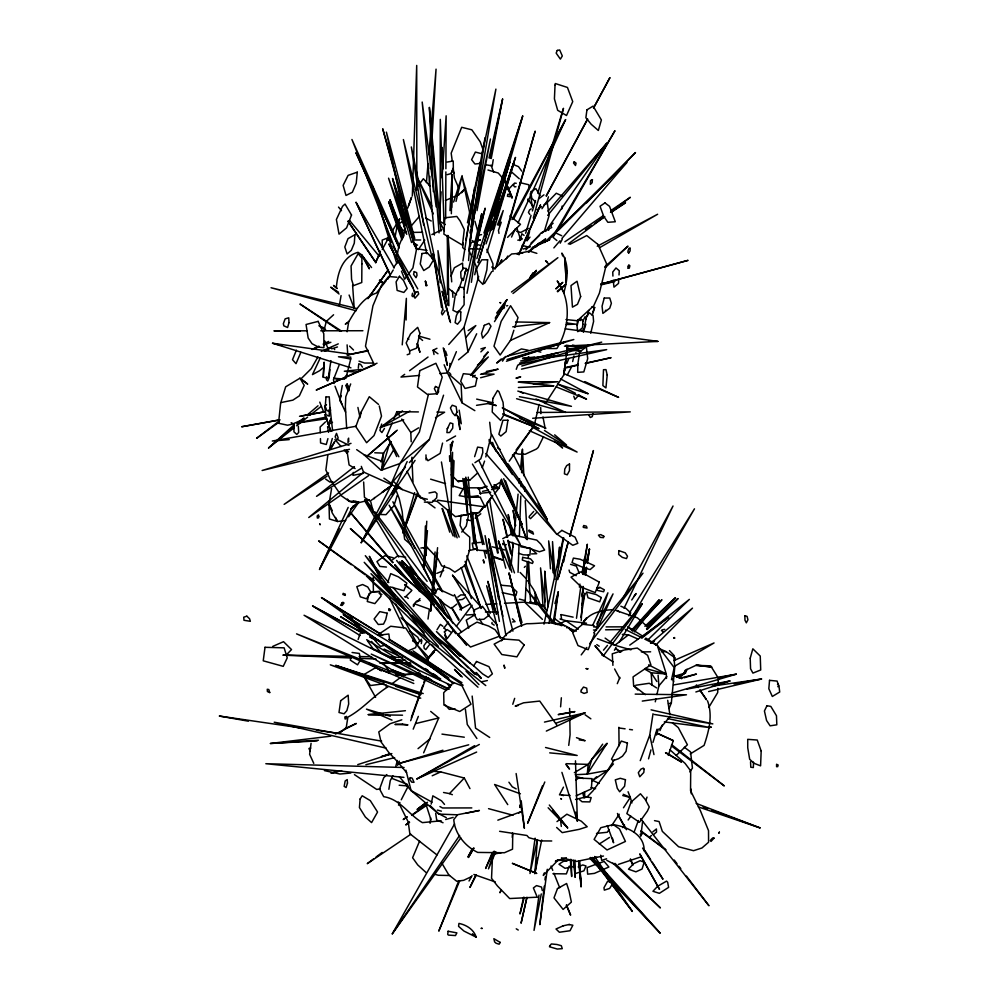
<?xml version="1.0" encoding="UTF-8"?>
<svg xmlns="http://www.w3.org/2000/svg" width="999" height="999" viewBox="0 0 999 999"><rect width="100%" height="100%" fill="white"/><g stroke="black" fill="none" stroke-linecap="round" stroke-linejoin="round"><path stroke-width="1.5" d="M440.147 223.863L440.297 119.38L444.031 223.227M445.654 218.619L445.866 171.89M445.891 168.769L446.141 115.809L442.033 177.872M451.486 467.682L451.211 519.967L441.433 461.988M451.71 207.542L452.072 174.837L449.95 210.614M406.094 320.017L406.368 298.351L402.222 344.855M450.374 444.33L451.86 483.017L452.048 467.507M750.549 761.8L750.786 767.232L753.346 767.557L753.496 762.175M451.348 213.724L452.072 174.837M294.106 423.564L293.943 431.818L296.79 434.44L298.676 432.467L298.339 426.298M451.86 483.017L452.572 452.285M427.447 530.606L424.001 569.38L425.399 525.998M412.337 196.004L416.708 65.422L416.833 190.035M518.056 572.327L519.055 544.305M519.343 536.513L520.791 496.028M521.116 486.688L521.291 482.017M521.615 472.677L522.452 449.325L523.901 475.774M559.153 557.966L559.552 547.102L557.654 567.145M454.033 460.739L452.997 487.087L452.722 459.428M534.827 603.159L535.277 592.257L536.588 604.657M492.657 853.283L491.533 878.308L497.427 885.938L509.665 898.538L537.599 897.164M717.906 688.274L717.694 692.569L708.778 707.429M718.056 685.414L718.418 678.246L710.651 665.834L695.928 665.346L685.002 670.504L684.14 673.476M525.162 601.71L527.272 561.5L530.756 603.371M581.231 620.529L583.104 586.401M583.791 573.988L584.64 558.478L582.542 573.813M326.611 376.71L326.448 379.695L327.759 380.956L329.108 377.747L329.92 369.667M429.32 185.727L429.857 176.398M430.307 168.631L431.83 142.208M432.105 137.537L436.051 69.143L428.796 154.595M424.001 569.38L426.773 521.228M512.275 837.349L512.512 833.154M323.226 377.197L324.113 362.362L323.226 377.197L327.335 378.097L328.346 377.597L330.931 360.614M426.598 546.291L426.036 555.581L425.611 546.253M618.756 279.183L618.506 283.416L613.985 287.163L613.186 280.182M619.018 274.962L619.268 270.741L615.983 267.969L612.749 272.015L612.924 276.086M439.16 221.316L441.108 191.833M437.574 552.447L430.669 611.076L435.064 551.972M541.695 840.009L534.84 873.588L537.4 839.622M468.568 260.514L474.55 187.512L462.924 260.976M520.866 546.828L530.457 548.376L529.895 555.119L523.176 554.807L518.419 553.184M560.601 706.817L561.351 697.777M426.423 182.555L428.009 163.911M561.85 208.928L562.125 206.056M465.059 273.626L465.272 271.453L468.244 269.305M461.063 515.072L460.077 525.362L463.149 531.493L469.73 537.175L469.68 549.487L465.309 565.247L454.832 572.14L449.525 568.493L441.708 565.834L437.887 558.603L426.96 547.227L420.854 548.026M669.055 708.553L671.34 703.034L674.787 667.02L673.988 657.991M511.138 565.197L513.249 543.568M514.01 535.839L518.081 494.13M519.143 483.316L519.592 478.683M520.491 469.405L522.452 449.325M566.321 355.532L567.444 346.603L563.861 374.875L545.342 403.584M430.094 823.288L430.669 817.794M358.291 368.256L358.791 363.748L360.651 364.41L362.487 367.12M430.669 611.076L437.587 547.689M347.103 344.867L347.764 354.358M566.033 358.778L563.861 374.875L565.559 361.488M566.396 355.731L567.444 346.603M544.268 886.113L539.81 924.662L547.277 869.292M544.979 879.944L545.342 876.86M353.284 472.402L352.934 475.349L363.124 473.414M280.682 402.784L278.534 423.251L287.525 425.199L292.332 424.175L304.208 418.968M443.556 395.192L429.395 439.423L399.987 463.511L381.543 470.117L383.591 453.134L390.946 441.883M640.771 836.325L642.619 821.478M568.731 745.366L570.079 734.752L569.817 719.305M327.859 454.782L325.874 470.042L330.681 480.232L341.458 495.854L349.325 501.361L356.668 501.935L349.325 501.361L347.39 499.001M311.076 743.306L309.615 754.307L313.773 763.361M553.995 623.851L558.329 591.695L554.944 603.583M576.972 324.975L577.684 319.792M576.485 618.269L580.869 586.076M428.009 619.08L429.395 609.165L414.697 603.883L413.361 606.53M583.191 573.426L583.628 570.354M584.715 562.662L587.337 544.218L583.928 562.612M539.023 895.067L534.04 930.381L541.271 893.918M469.78 243.719L485.064 137.637L465.846 239.847M535.114 838.149L530.007 873.513L537.312 840.009M583.254 574.475L584.39 566.808M584.84 563.736L585.514 559.14L584.802 563.723M471.366 282.305L481.73 213.774L463.886 289.098M463.299 243.107L462.637 247.477L464.835 249.588M640.247 760.639L649.75 735.102L653.034 713.711M583.141 574.425L584.328 566.783M469.018 248.926L478.896 185.777L471.116 226.96M388.886 789.272L390.247 780.619L392.919 775.736M493.244 159.653L492.27 165.896L486.063 164.798M581.992 596.628L583.441 587.412M585.377 575.124L586.588 567.444M587.312 562.837L589.485 549.025L586.301 562.612M347.115 331.768L348.663 321.953C355.407 310.427 362.924 297.54 376.361 293.094L386.188 280.731M447.29 428.833L446.903 432.604L449.612 432.517L452.697 428.184L452.872 423.713L450.162 422.877L447.29 428.833L447.702 427.984M534.84 873.588L537.287 858.203M582.03 594.855L583.266 587.212M585.264 574.987L586.5 567.357M587.25 562.774L589.485 549.025M580.906 617.532L584.927 593.181L581.93 605.219M331.581 488.611L329.008 503.883L329.433 518.993L337.525 521.503L345.666 520.479M553.184 622.14L558.329 591.695M339.335 305.794L341.071 295.579M421.291 643.606L421.84 640.421M549.038 623.151L563.623 537.674M520.292 804.395L519.767 807.454L520.804 804.52M475.599 207.28L495.904 89.111L482.005 154.445M347.927 442.407L348.676 438.111M342.282 385.514L339.76 399.9L345.592 412.162M396.903 256.656L398.801 246.278L404.932 231.169M466.995 293.294L481.73 213.774M451.411 445.442L451.96 442.495M492.07 622.452L491.845 623.638L494.193 625.137M579.383 587.15L579.944 584.078M582.217 571.815L582.792 568.743M470.429 245.742L471.004 242.695M477.01 210.664L490.459 138.998L472.015 225.599M451.098 450.149L452.797 441.108L451.76 445.904M395.267 235.851L396.953 227.01M469.967 233.054L470.541 230.007M563.711 561.713L564.872 555.606M416.758 248.014L412.924 267.969L404.632 279.221L401.486 271.141M491.221 158.541L502.597 99.063L489.011 157.954M431.231 804.058L432.829 795.828L441.521 800.848L444.505 804.42M583.379 332.305L586.475 316.508L589.385 312.812L593.094 315.696L593.606 321.428L590.721 333.266M412.5 293.244L411.975 295.866L413.099 296.753L414.485 294.742L414.51 291.046L413.698 290.896M350.974 656.942L350.337 660.152L357.555 664.834L360.527 659.852L359.353 653.471L352.085 652.472M587.187 316.633L588.673 310.489M359.94 417.782L361.064 412.237L369.293 396.715L378.546 404.42M564.61 370.392L565.234 367.357M490.159 158.254L502.597 99.063M467.445 222.827L470.042 210.664M470.679 207.63L480.382 162.038M468.419 515.734L466.246 526.011L461.75 532.067M523.601 897.252L519.98 913.985L524.225 897.364M387.799 582.142L390.709 573.638L398.539 576.935L406.855 583.166L403.921 590.709L390.022 586.875M336.338 287.462C337.637 272.939 342.22 256.718 358.029 252.285L361.438 254.683L371.553 267.545M462.599 278.296L458.391 290.647M474.737 274.737L476.486 266.92M543.968 624.163L563.386 537.649M592.944 413.698L592.282 416.633L590.322 417.495L588.811 415.06M655.282 701.81L655.943 698.913M656.917 694.567L658.878 685.876L658.104 675.187M671.503 679.695L674.213 667.657L657.305 645.342L645.791 638.099M572.677 361.538L573.963 355.881M534.215 425.537L539.11 404.383M475.986 247.352L476.685 244.33M477.397 241.321L485.127 208.154L477.21 239.61M563.686 293.231C567.469 280.407 569.692 264.785 561.9 253.084L562.649 255.956M456.031 201.398L462.112 175.587L453.608 202.06M583.828 573.189L584.89 568.656M442.569 443.081L440.134 453.396L427.934 460.726L426.423 458.266M428.396 394.443L419.43 431.893L399.987 463.511L391.408 483.404L383.878 478.146M345.841 378.471L350.911 358.304M323.763 331.306L326.336 321.366L333.579 314.772M485.814 456.943L491.233 435.414L489.685 422.24M648.538 758.828L650.961 749.874M652.984 742.394L656.967 729.258M329.071 450.337L332.305 438.511M558.816 576.635L568.294 542.12M569.942 536.113L593.431 450.549L569.805 536.138M327.922 438.611L326.286 444.505L320.567 442.957L320.442 438.611M527.085 240.584L529.57 231.581M533.291 218.069L553.583 144.518M554.408 141.508L563.511 108.491M557.779 579.682L568.144 542.145M381.68 424.051L379.907 430.394L381.918 432.555L384.453 428.434M674.437 660.789L675.237 657.904L666.146 651.648L659.165 648.538M588.099 771.203L587.275 774.113L575.137 774.725M494.093 216.296L522.702 116.034L483.941 233.042M496.953 265.684L535.164 131.106L495.279 268.906M417.22 495.279L403.034 532.904L414.597 492.607M494.393 493.868L499.113 488.049L501.598 479.37M458.541 359.815L467.982 351.91L463.998 327.422L478.671 276.473M395.729 766.458L397.452 760.476M381.019 461.975L383.591 453.134L374.737 452.784M580.257 320.604L581.131 317.632M498.863 225.512L503.221 210.564L497.352 224.962M656.568 735.027L658.304 729.058M478.296 262.812L509.04 158.179L476.86 258.591M416.196 645.716L415.634 647.627L407.417 651.236M394.043 449.213L381.543 470.117L389.273 444.443L391.321 442.132M442.445 309.74L441.458 312.987L442.332 314.922L445.079 310.739M489.785 228.646L492.02 221.229M493.806 215.297L509.877 161.888L478.046 262.3M486.963 252.535L514.323 161.476L486.038 243.806M548.439 196.803L547.215 200.886L541.97 208.716M525.649 233.254L531.043 215.422M532.392 210.964L535.526 200.562M537.774 193.132L563.374 108.429M592.257 315.322L594.655 307.455L591.708 306.993M585.876 324.163L584.34 329.121L581.518 330.744M474.625 456.668L477.597 447.115L482.542 447.877L482.817 452.522L480.794 458.791L474.962 462.674M394.655 503.521L397.215 495.392M492.919 229.558L495.242 222.165M496.178 219.206L501.298 202.922M502.222 199.962L514.323 161.476M484.74 236.601L522.702 116.034M594.755 633.528L588.161 649.7L577.996 645.579L572.652 632.629L582.654 624.275L594.18 625.611M512.774 704.27L514.672 698.351M494.205 851.16L488.486 868.893L495.804 851.672M596.378 628.321L607.904 592.819L592.732 625.199M513.873 330.282L510.639 340.184L500.137 355.032L493.981 346.241L501.173 321.341L510.576 305.719L518.031 317.557L514.797 327.46M491.408 229.92L515.521 157.405L489.91 230.669M358.142 639.497L360.214 633.354M440.159 576.848L444.53 565.521M668.281 755.369L673.289 740.621L656.48 732.891M426.336 677.172L410.651 720.679M501.273 222.215L498.464 230.344L498.976 233.391M482.255 467.769L484.577 461.088M501.036 889.859L500.012 892.794L501.161 889.897M408.529 205.757L411.538 197.29L407.692 208.142M411.388 717.507L422.877 685.202M423.926 682.267L426.011 676.385M403.034 532.904L417.17 493.319M361.064 412.237L355.831 426.673L366.583 442.719L374.026 435.576L381.506 416.133L379.283 405.994M341.358 395.542L339.76 399.9L341.933 403.833M516.246 369.305L517.769 365.159M634.053 832.204L638.386 820.504M645.966 800.024L647.04 797.102M413.211 729.145L418.331 716.383M569.33 866.058L566.371 873.888L552.922 873.713M592.969 311.838L594.655 307.455M398.688 221.653L399.8 218.781L391.87 231.643M507.729 256.081L506.343 258.841M339.073 365.259L333.479 379.583L334.166 383.491M350.686 383.953L345.791 396.715L345.342 406.581L346.703 428.633M458.741 880.856L438.798 931.13L459.715 880.731M542.569 785.651L527.622 823.251L544.805 781.992M685.364 673.239L686.962 669.243L679.432 678.346M450.999 276.099L454.345 267.782L462.574 263.074L462.799 268.669M375.736 262.749L380.382 251.261M447.202 162.063L453.234 160.989L453.334 168.144L451.136 173.576L447.227 174.65M451.136 173.576L453.334 168.144M296.403 350.149L292.52 359.702L296.004 363.673L300.861 352.31M566.77 363.574L568.831 358.529M396.678 456.543L386.975 435.601L392.195 422.939M393.931 418.718L396.84 411.675L418.419 411.925M617.295 683.653L619.892 677.372M659.939 730.631L662.212 725.112M456.393 351.648L447.527 372.939L462 402.784L474.85 410.651M423.638 752.809L438.723 717.969L430.694 711.413M492.207 852.721L485.639 868.481L493.494 851.585M419.58 841.121L412.599 857.741L417.707 864.897L426.098 872.552M500.611 262.587L501.823 259.752L499.388 263.661M518.968 254.832L540.496 205.02M397.577 765.321L399.388 761.151M544.38 872.889L543.269 875.424L558.404 859.814L555.494 861.188L566.346 857.691M519.742 251.873L540.471 205.02M597.739 628.084L613.036 593.893L596.778 623.913M381.543 470.117L383.978 464.71M324.675 414.622L328.484 424.35L331.044 418.731L328.484 424.35L330.894 431.368M353.009 506.068L319.53 569.455L348.176 507.392M511.538 237.05L515.434 228.571M518.044 222.914L565.571 119.668L511.95 219.543M475.886 874.749L469.93 887.437L476.373 874.987M407.167 461.563L391.521 494.655L415.084 460.402M467.982 351.91L476.685 333.778M582.729 321.553L585.014 316.795L586.001 319.131M624.063 608.204L673.026 506.006L623.314 597.664M319.53 569.455L339.161 528.758M543.531 436.613L538.161 447.502L536.426 449.038L525.249 454.233L518.706 454.12L514.398 452.934M429.295 644.929L425.786 649.612L424.238 648.426L423.826 645.791L426.76 641.733M469.031 881.006L472.065 875.599M374.076 498.763L374.712 497.502M398.501 805.169L399.887 802.472M401.261 799.774L408.166 786.275M472.29 848.563L468.056 856.855L472.727 848.763M320.404 357.605L312.475 374.613L319.568 370.741L324.325 366.883M563.461 787.125L559.465 794.842L570.079 795.479M330.619 449.438L334.777 441.433L330.994 447.602M513.511 219.193L565.571 119.668M398.264 487.2L361.176 542.719L392.17 483.491M560.214 243.157L562.237 239.285M567.232 375.112L571.391 367.195M521.803 234.528L520.379 237.937L522.077 238.823M546.203 195.904L587.649 118.968L546.353 195.916M375.674 261.726L380.045 253.634M382.23 249.575L387.325 240.135L390.134 239.011M501.436 640.834C506.356 631.443 517.057 626.66 526.798 623.701C541.795 623.9 561.376 618.881 573.039 631.368L570.242 630.132M317.944 356.893L311.288 368.606L300.924 378.933L307.704 384.103L299.975 378.184L285.664 386.825L280.819 402.597L292.857 400.149L299.35 395.866L304.208 385.377L299.975 378.184M460.751 837.924L392.282 933.828L454.557 823.938M632.742 616.333L694.48 508.816L629.482 612.899M557.479 230.682L614.972 130.707L554.408 233.828M473.788 848.126L468.369 857.504L473.863 848.163M387.624 279.358L393.219 269.98M418.369 249.625L424.762 240.135M496.403 614.223L497.764 611.95L485.427 612.037M614.41 650.262L616.008 647.602M619.193 642.295L642.282 603.783L609.452 643.019M464.048 297.34L464.023 296.703M484.503 283.491L491.72 271.591M370.292 294.842L367.919 298.713L387.749 270.542M494.505 321.616L504.945 304.533L495.504 318.669M361.176 542.719L396.004 485.739M387.1 239.373L389.485 235.514M497.977 314.185L506.968 299.663L496.64 313.062M628.87 615.908L630.756 612.874L625.961 608.441L620.841 606.231M614.21 759.864L607.642 770.416L591.895 780.931L596.59 776.822M437.013 629.745L440.347 624.425L442.894 626.298M612.275 884.24L609.64 888.423L604.333 890.146L603.97 887.724L607.592 881.305L611.663 882.429M495.329 317.957L506.968 299.663M603.896 746.64L607.03 743.418L587.275 774.113L607.642 770.416L613.486 763.923M368.743 297.477L388.474 269.58M509.24 461.213L533.316 426.81L516.108 450M502.509 361.163L505.581 356.443M583.965 621.927C589.86 612.275 602.934 610.027 613.473 609.665M576.585 350.462L577.534 349.051M608.99 829.669L607.292 832.254L596.503 833.403M611.55 825.811L619.218 814.21M623.476 807.766L630.294 797.452L628.071 791.732M503.696 308.604L504.47 307.442M628.671 253.047L630.094 250.961L630.157 247.964L628.958 248.276L627.971 250.961L627.909 252.36L628.846 252.797M631.73 599.987L636.088 593.543L634.203 596.016M437.612 500.187L485.014 506.943L492.794 495.516M392.282 933.828L459.615 835.451M545.604 231.431L606.818 143.157L547.976 211.101M393.556 267.695L398.501 260.602M348.576 516.783L358.828 502.185M336.925 439.76L338.199 437.962L336.501 433.354L335.164 436.575L335.776 438.174M622.752 827.597L624.537 825.062M628.134 819.992L630.819 816.183M344.168 378.534L346.79 374.837M529.682 277.847L533.279 272.802L530.556 276.611M533.603 274.226L536.288 270.442L533.266 274.013M602.684 744.168L588.174 764.385L574.35 772.689M415.447 189.598L423.364 178.709L430.182 186.301M689.722 771.877L692.444 768.156L690.559 751.872L684.315 747.252M453.621 629.994L447.152 638.648L445.254 634.677M456.381 626.273L472.077 605.244M603.995 654.969L642.282 603.783M470.492 375.449L488.124 351.948L483.903 356.381M581.206 654.894L586.825 647.464M589.635 643.743L643.006 573.164L593.631 632.904M533.454 274.138L536.288 270.442M483.766 506.568L479.258 512.462L459.328 516.021M634.465 631.905L659.028 599.999L631.992 629.682M609.627 768.094L592.857 790.958L587.537 796.49L575.549 799.462M434.103 651.485L428.034 658.179L435.189 649.974M443.681 628.171L448.514 622.102M428.034 658.179L433.728 651.023M582.717 622.752L586.475 618.081L583.628 621.453M484.927 505.494L479.258 512.462L455.382 516.645L437.312 501.498L433.042 500.536M486.825 503.159L492.495 496.191M527.022 240.722L529.982 237.113M547.714 215.422L606.818 143.157M509.702 632.392L511.513 630.194M659.69 728.958L670.067 716.445M427.31 659.64L434.165 652.047M465.859 337.487L475.836 325.574L468.169 330.594M603.483 650.162L607.467 645.404M658.878 685.876L666.832 676.448M632.991 630.831L659.028 599.999M411.526 225.574L419.355 216.346M519.58 240.572L521.578 238.224M553.871 247.902L559.939 240.796M561.962 238.424L626.735 162.612L544.48 242.532M391.408 483.404L405.407 467.207M409.403 462.574L429.395 439.423M461.588 192.795L464.622 189.298M536.176 246.666L539.11 243.319L545.641 238.911L542.295 242.033M393.806 505.894L385.989 514.647L381.094 514.522M448.751 344.468L463.998 327.422M525.874 249.9L541.246 232.792L551.748 227.497M416.958 601.972L420.017 598.576M421.428 639.235L416.483 644.692L405.731 628.046L390.696 626.248L379.033 634.028M536.051 246.691L539.11 243.319L549.85 239.598L532.492 247.677L528.409 252.01M578.921 395.017L574.949 399.388L573.763 396.178M639.997 623.801L661.912 599.725L642.881 620.079M471.89 374.987L488.336 356.98L477.46 365.097M652.809 831.855L656.418 828.983L656.518 832.067L653.496 834.64M536.338 512.799L530.494 518.668L529.095 517.282L529.408 516.183L533.703 511.463M524.313 567.407L525.374 566.258M508.029 189.847L513.286 184.278M443.544 792.494L449.463 793.606L464.285 778.034L469.967 788.611M607.03 743.418L591.87 759.228L587.275 774.113L588.174 764.385L566.396 763.686M545.916 203.896L556.268 193.244L562.312 196.004M586.65 202.834L635.514 152.56L569.68 218.744M287.25 653.958L291.521 649.562L283.529 641.695L272.764 646.378M647.027 626.361L675.424 597.727L644.892 626.323M507.592 237.325L520.491 224.325L509.877 215.921M552.122 236.401L555.407 233.092M558.703 229.782L567.482 220.954M386.863 774.575L383.728 777.746L379.583 789.035L383.691 796.678C400.349 799.212 408.753 814.759 422.402 822.627L441.158 820.778M647.09 629.57L677.859 598.638L646.528 628.496M655.594 645.317L692.494 608.129L650.849 643.031M547.165 241.171L626.735 162.612M647.04 629.058L677.859 598.638M651.498 835.514L650.399 836.3M405.557 596.728L411.388 591.021M648.126 639.71L689.372 599.375L643.606 635.988M480.881 351.848L485.327 347.54L480.881 348.901M325.474 421.89L320.13 427.023L320.279 432.817M556.056 288.786L562.787 282.367L555.906 288.674M676.286 755.356L687.399 744.755L678.271 727.572L672.427 722.864M458.042 195.367L465.634 188.137M605.344 267.582L627.946 246.141L604.682 266.895M358.341 502.06L350.736 509.14L358.604 501.935M470.941 479.12L477.522 473.076M557.642 291.808L565.709 284.44L557.267 291.308M294.205 427.709L268.556 447.964L293.931 424.962M501.161 359.003L496.678 363.062L504.108 357.842L521.441 348.926L528.309 350.262M531.031 243.069L539.647 235.289M541.795 233.341L544.443 230.956L549.088 215.659L547.277 202.61L543.868 205.02M553.146 223.189L548.563 227.235L548.663 230.344M397.302 430.144L367.882 455.494L396.241 431.118M326.498 404.77L324.65 406.356L325.836 414.66L329.27 416.171L329.233 410.139M268.556 447.964L294.468 425.874M296.815 423.876L303.883 417.844M307.417 414.835L318.019 405.794M494.33 268.656L511.663 253.971L522.727 253.097L516.795 253.746L529.732 251.136L536.863 253.359M539.11 243.319L528.558 252.123L538.761 243.656L532.492 247.677L543.181 242.345M363.786 472.04L308.753 517.519L368.506 475.711M418.032 748.651L430.057 738.848M456.818 604.095L451.298 608.553L444.443 603.995L434.066 594.63L437.724 588.648L453.421 595.879M512.999 293.481L557.892 257.692L511.476 292.008M296.653 425.786L307.642 417.107M310.09 415.172L321.079 406.493M354.42 466.633L316.533 496.341L361.201 468.381M348.913 321.328L345.292 324.151L347.702 322.689M475.224 518.144L480.806 513.786M641.882 637.999L668.718 617.257L629.757 645.104M427.46 802.259L417.282 809.377L425.874 802.746M538.961 198.664L543.956 194.83M638.249 639.198L628.483 634.84L614.909 645.267L597.414 638.698M278.833 421.316L256.618 438.299L279.27 421.99M339.41 732.941L341.683 731.206M343.956 729.47L346.228 727.722L347.864 717.132C362.999 709.065 373.701 695.479 388.249 686.625M391.471 684.165L400.349 677.584M568.281 243.956L604.283 216.895M610.489 212.225L630.357 197.29L611.101 210.377M340.796 731.967L345.529 728.396L356.306 723.463L335.427 734.103M417.282 809.377L425.974 802.834M373.464 859.003L367.257 863.673L410.789 834.277M375.949 857.13L382.167 852.459M403.708 419.817L380.344 427.485L402.51 410.851M556.992 821.603L566.883 814.197L581.356 821.24L587.212 826.747L579.333 829.32L562.237 832.629L556.643 827.472M392.619 559.665L397.49 556.031L405.681 557.255M404.67 374.338L400.986 377.06L419.605 375.412M409.59 370.691L428.047 357.03M457.779 597.09L460.801 594.88L465.309 595.042M411.675 815.184L426.648 804.183M389.985 671.927L392.47 670.117M575.948 779.982L578.421 778.184M619.705 652.285L622.227 650.486M328.559 472.952L284.141 504.37L327.035 476.198M537.037 209.827L541.583 206.618M464.722 597.827L462.4 599.45L458.878 599.962M392.182 485.252L370.067 501.148L364.448 497.34L363.648 482.017M455.594 435.989L446.59 441.021M642.245 833.928L640.471 835.152L640.159 834.352M564.897 241.758L603.408 215.597M472.664 377.06L475.237 375.312M411.825 815.384L427.247 804.969M585.402 229.745L591.87 225.387M594.467 223.651L604.82 216.683M611.301 212.325L625.536 202.747L611.126 211.813M599.3 843.98L609.49 837.462M491.72 487.574L499.962 482.367M662.062 629.894L664.76 629.37M512.4 455.257L516.308 452.847M475.362 614.497L466.233 620.142L468.718 628.171M690.222 753.958L704.083 745.391C708.89 731.143 712.974 715.546 707.517 700.786M403.696 220.841L397.315 224.7L405.656 232.492M411.201 441.783L410.801 432.53L418.606 427.847M435.514 417.682L444.617 412.225L436.913 412.137M375.599 697.352L363.037 675.099L375.537 667.707L388.748 672.827M674.175 666.508L714.048 642.956L674.088 660.489M531.293 208.903L529.607 209.877L528.446 212.425L529.87 214.423M476.648 752.06L416.908 778.92L474.675 745.629M599.487 247.727L657.629 214.248L597.252 246.229M459.852 609.677L470.392 603.708M518.706 813.024L521.091 811.688L497.827 820.167M380.344 427.485L410.002 411.001M416.908 778.92L479.333 744.455M569.867 244.38L586.725 235.552L597.489 244.056M560.389 623.563L565.821 620.666L586.563 623.226M502.722 538.686L510.576 534.515L536.763 540.109L540.759 544.03L544.642 550.062L539.435 551.748L509.64 541.933M372.689 591.82L368.918 593.818L367.27 601.51L374.85 603.608L381.081 596.166L379.52 591.495L372.689 591.82L379.52 591.495M777.484 684.315L778.146 683.965L778.808 685.876L777.809 686.713M328.484 424.35L332.505 422.302M434.016 354.52L433.116 350.249L436.938 348.314M431.88 234.565L441.87 229.733M528.321 228.421L520.766 232.442L516.583 231.194M318.931 346.116L311.95 349.463L319.218 346.715M323.114 344.106L328.696 341.421M546.328 731.081L585.002 712.886L544.467 722.09M471.403 876.685L463.648 880.331L456.693 881.243L448.776 874.874L441.72 862.911M555.494 861.188L556.868 860.551M563.249 925.786L556.006 929.008L559.378 932.242L570.004 930.743L572.852 925.211L568.843 924.55M510.377 340.497L549.587 322.615L515.596 321.94M576.136 795.841L591.333 788.898L592.095 778.646L578.209 778.059M432.192 775.773L440.709 771.902L464.285 778.034M321.216 351.411L338.261 343.868M377.035 363.199L316.208 390.047L374.675 364.735M578.209 866.932L582.779 864.934L586.001 865.983L583.903 870.853L575.224 873.601M445.429 200.474L459.153 194.518M328.371 348.888L331.443 347.602M387.799 237.874L382.18 240.122L382.405 247.889M436.763 573.376L443.643 570.654M676.947 676.86L684.215 674.05M524.712 358.766L529.033 357.105L524.587 358.541M323.589 345.055L330.856 342.295M595.491 864.46L587.137 867.582L587.649 874.162L594.417 873.388L608.866 867.007L604.17 861.463L598.339 863.448M407.167 354.745L409.752 353.796L409.64 350.811M556.343 723.051L585.002 712.886M478.484 489.36L487.062 486.376L478.184 488.561M606.568 858.765L601.735 860.451L600.649 855.219M353.846 501.023L351.211 501.935L355.706 501.473M390.222 753.583L381.418 756.618L390.422 754.32M401.798 719.817L390.147 723.713L378.771 731.955L381.056 741.97L388.898 752.609L397.677 761.862M618.456 864.372L640.796 856.93M506.443 361.251L564.959 342.108L507.042 359.49M324.325 351.223L328.708 349.8M331.631 348.851L337.475 346.953M338.449 770.853L331.031 773.263L341.633 770.654M357.729 764.622L391.845 753.583M695.866 691.982L729.919 680.981L687.087 689.11M523.114 249.063L530.357 246.753M516.271 378.271L520.691 376.885L516.221 377.922M511.813 358.728L573.801 339.523L507.579 356.019M350.999 443.369L262.125 470.504L349.488 449.3M675.037 676.098L685.476 672.939M684.015 677.821L696.44 674.063L680.307 678.071L681.655 678.358M442.919 750.237L398.501 763.611L468.706 744.804M477.572 240.622L480.207 239.835M521.765 366.034L601.698 342.133L536.475 357.967M672.202 693.031L736.35 674.163L673.526 684.939M480.531 374.313L498.151 369.155L486.301 371.441M470.654 242.645L480.244 239.947M445.666 819.517L453.171 817.407M386.151 644.817L380.482 646.403L375.05 640.621M600.774 284.166L688.061 260.352L601.073 284.016M504.994 545.029L506.318 544.667M519.48 363.161L558.578 352.672L520.679 361.014M480.619 377.734L494.068 374.175L482.042 373.926M714.884 684.939L729.919 680.981M668.443 703.796L671.34 703.034M570.841 859.54L562.937 861.588L558.965 864.235L565.059 868.318L574.425 866.333M599.999 587.449L596.69 588.274L597.452 590.409L603.608 591.758L604.333 589.822L599.999 587.449L596.69 588.274M364.872 500.499L369.193 500.074L358.591 502.709L353.359 501.61L356.243 501.336M613.286 824.6L600.824 827.696L594.105 839.41L607.067 849.974L625.436 841.445L619.53 829.008L613.286 824.6C627.384 827.072 644.417 833.928 644.193 850.911M601.161 284.865L614.697 281.531M365.859 764.71L394.63 757.654M415.621 723.588L438.723 717.969M387.325 240.135L390.334 239.41M708.616 691.57L761.538 679.008L712.112 686.138M518.543 364.722L557.829 355.569L522.664 358.616M521.503 369.143L606.668 349.625L548.151 357.729M564.285 368.269L577.872 365.184M585.426 363.486L611.088 357.667L585.289 363.224M581.768 623.751L584.552 623.139M562.662 925.923L569.517 924.412M506.468 305.906L507.729 305.632M517.819 240.197L521.74 239.348M368.344 350.412L347.015 355.045L368.231 350.861M565.571 367.457L577.709 364.847M468.793 550.599L476.011 549.088M481.78 681.73L487.362 680.556M718.144 677.909L736.35 674.163M465.859 813.261L479.395 810.476L457.592 814.722L453.783 819.605C454.795 833.728 465.109 846.353 477.722 852.422L504.433 852.734L512.524 849.175L512.762 833.378M404.558 596.828L406.743 596.828L408.229 598.426M518.244 705.481L515.197 706.106L523.613 702.809L539.735 701.073L556.88 725.162M596.778 857.292L576.66 861.413L561.525 857.804M297.814 422.814L326.685 417.008M380.007 788.86L376.735 789.447L354.445 774.637M482.529 491.346L488.561 490.147M491.583 489.547L499.113 488.049L494.055 484.652M310.764 748.139L308.941 748.488L310.264 751.348L309.902 750.574M593.656 857.916L603.458 856.031M602.472 283.716L614.66 281.381M428.996 492.982L435.015 491.833L437.013 493.681L436.675 497.777L432.105 502.372L424.35 502.11M558.316 714.71L574.912 711.625L558.478 714.397M495.179 853.833L501.248 852.721M279.72 419.88L241.621 426.76L279.857 419.905M299.525 416.296L325.437 411.613M301.286 416.059L324.225 411.938M356.019 426.261L272.302 441.021L289.26 439.61M420.129 600.511L416.533 601.148L413.224 605.132L414.36 605.656M733.915 683.84L761.538 679.008M479.308 234.99L481.543 234.628M476.523 405.332L492.957 402.784L476.66 399.113M297.852 422.964L327.01 418.668M474.912 614.472L466.433 614.984M635.701 685.264L649.275 683.279L656.63 687.936M642.27 701.086L686.463 694.78L635.189 694.118M291.159 422.714L292.207 423.114M332.792 481.655L329.895 482.055L325.612 479.058M512.549 621.977L515.034 621.64L512.425 618.843M469.942 479.92L458.017 481.493L451.186 474.812M384.165 683.766L370.429 685.526L363.037 675.099M470.192 479.97L458.017 481.493L463.711 480.956M317.145 740.908L270.429 743.481L330.719 736.188M378.209 635.252L388.836 633.99L389.672 640.159M512.737 326.823L549.587 322.615M708.254 727.484L711.35 727.135L708.254 727.309M479.483 163.524L474.937 164.011L471.615 159.678L475.387 152.073L481.031 153.534M479.895 493.369L490.734 492.207M361.326 369.443L344.318 371.228L356.556 372.09M402.522 715.197L368.281 714.622L405.432 710.701M364.697 500.536L369.193 500.074M515.959 186.738L514.585 186.875L513.486 185.352L514.485 183.117L516.246 183.279M522.539 358.241L534.627 357.08M478.509 496.203L468.231 497.202L459.203 495.629L463.698 487.824L478.796 487.837L480.619 494.255M455.02 708.791L449.263 709.34L445.267 704.919M533.316 384.103L557.892 381.755L519.268 381.73M350.861 773.026L339.922 774.025L324.413 770.604M420.017 673.126L395.254 675.349L419.967 673.726M439.772 373.626L447.527 372.939L444.13 364.747M481.081 542.357L472.215 543.119L473.151 548.351L479.308 550.312L489.135 550.786M270.429 743.481L318.444 740.222M532.679 418.269L630.269 411.875L537.162 412.462M486.001 604.42L496.828 603.771M504.557 603.309L524.662 602.122L543.006 605.469L546.578 610.576M564.435 346.154L657.891 341.396L565.272 328.821M518.381 387.512L553.646 385.851L518.244 382.105M557.367 860.451L564.323 860.164L566.908 860.963M531.568 553.921L536.7 553.721L531.093 548.651M566.321 324.513L575.674 324.176L566.445 322.914M478.184 496.228L467.232 496.64L480.494 497.265M593.468 630.019L596.503 629.969M605.581 629.807L622.24 629.52M413.324 232.392L422.54 232.268M386.451 567.057L379.882 566.421L376.948 561.613L384.777 555.719L393.219 557.779M641.333 651.91L650.636 651.81M661.488 651.698L666.146 651.648M543.631 348.564L556.88 348.514C569.38 328.871 571.828 300.349 557.23 280.919L563.436 291.845M593.668 626.947L598.339 626.922M606.106 626.897L623.226 626.835M306.718 330.819L273.938 330.869L300.349 331.168M320.754 330.794L362.899 330.731M471.815 807.916L442.557 807.979L439.935 806.53M368.281 714.622L379.121 714.635M412.899 239.96L420.679 239.985M373.464 363.062L364.573 363.037L359.028 361.151M410.514 663.024L379.695 662.812L410.676 663.598M551.735 840.983L540.571 840.908L528.858 837.686L526.923 835.489L499.6 831.305M283.167 655.044L351.373 656.393M359.128 656.543L371.528 656.793M390.122 657.167L402.535 657.404M404.083 767.507L265.834 763.711L403.921 777.384M350.824 357.142L338.474 356.768L350.599 359.016M648.588 341.084L657.891 341.396M469.68 248.739L480.594 249.126M545.879 385.589L553.646 385.851M399.338 776.735L411.089 790.609L438.898 814.098L457.355 814.797M283.154 655.182L351.286 658.004M360.577 658.391L376.061 659.028M394.655 659.802L405.494 660.252M605.344 310.352L606.306 310.389M449.55 875.511L438.286 875.274L434.665 874.225M566.545 627.647L567.819 627.734M622.34 634.415L628.483 634.84M434.553 771.453L440.709 771.902M344.543 379.108L333.728 378.234L339.76 379.732M396.915 277.223L388.673 276.511L381.393 285.502L372.939 305.781L365.497 346.178L373.663 363.311M399.15 785.226L408.017 785.988M500.686 585.177L510.851 586.113L516.858 591.795L515.921 595.591L502.197 592.607M527.422 548.089L530.457 548.376M549.7 752.859L577.172 755.469L545.541 747.489M585.464 797.015L591.183 797.602L589.872 801.91L582.067 801.76L579.532 799.587M565.958 319.568L577.347 320.741L593.718 305.794L599.388 293.182L606.543 263.661L597.902 244.256M566.008 345.916L581.443 347.552M423.451 547.864L427.984 548.376M566.72 349.525L580.644 351.286M664.285 721.902L709.877 727.622L667.569 718.531M491.583 487.012L499.113 488.049M619.205 728.009L625.099 728.82M629.532 729.432L632.479 729.844M579.195 739.897L585.152 740.721L576.485 737.662M441.97 734.115L464.298 737.212M350.949 367.832L272.54 343.231L349.313 354.021M302.497 728.184L219.293 716.033L248.364 721.178M316.371 730.207L337.949 733.353M566.183 345.192L569.243 345.654M572.302 346.116L581.468 347.49M654.37 714.46L712.824 723.888L651.086 709.852M415.596 248.526L427.048 250.449M466.733 519.867L470.691 520.554M381.668 741.146L274.213 722.227L386.276 748.164M519.418 396.69L571.44 406.343L517.819 391.096M654.507 820.629L659.103 821.565L662.337 831.368L678.583 846.752L693.518 850.698L701.947 847.989L708.578 842.232L708.528 830.631L700.424 810.763L690.546 790.621L690.696 770.903L685.127 763.448L669.929 749.787M561.138 614.597L573.139 617.145M567.032 348.039L580.706 351.011M417.07 494.992L420.242 497.652L427.36 499.25M663.398 673.326L666.283 673.975L666.495 678.433M519.942 182.642L528.771 184.753L529.27 187.75M356.88 308.566L271.054 287.749L356.106 310.764M272.54 343.231L281.631 345.429M477.172 244.568L480.382 245.379M591.096 787.574L595.616 788.711M622.752 795.554L630.294 797.452L631.942 802.921M572.477 345.067L581.493 347.34M492.257 546.79L504.632 549.937M645.167 668.443L666.283 673.975L657.305 645.342L644.767 639.123M537.824 351.336L540.821 352.135M519.38 599.088L525.287 600.686M529.72 601.885L543.006 605.469M488.548 808.666L513.024 815.259M522.165 245.379L528.009 246.965M487.487 403.234L496.303 405.619L488.923 403.196M584.165 567.956L590.134 569.58L594.542 565.759L580.182 559.253L573.389 558.104L572.04 562.612L582.817 567.37M437.387 810.077L441.408 811.163M516.595 398.726L565.809 412.45L535.951 399.001M576.261 776.548L583.366 778.546M418.531 336.014L429.982 339.235M630.943 649.85L614.909 645.267L605.119 638.099M560.002 618.993L565.821 620.666L578.271 629.195M487.987 170.017L498.264 173.039L504.507 180.27L505.756 183.029M382.817 713.998L366.471 709.128L392.02 720.142M385.789 714.884L390.247 716.208M430.606 479.17L445.529 483.653M451.498 485.452L463.424 489.035M493.406 557.23L503.296 560.227M570.566 564.335L576.348 566.108L579.295 573.264M558.516 384.403L587.986 393.693L560.576 378.933M423.201 693.556L335.664 665.359L420.854 694.093M383.703 682.379L330.319 664.834L420.741 698.176M395.554 686.288L420.766 694.58M616.283 610.614L631.755 615.884M634.565 616.845L637.374 617.807L647.027 626.323M698.326 806.905L760.027 827.896L696.116 803.358M473.901 874.462L495.342 881.942M561.813 625.724L553.508 622.764L557.692 624.612M405.332 674.675L392.182 669.942L404.995 675.287M520.417 793.805L494.605 784.49L507.754 804.62M703.196 806.967L707.567 808.578M711.937 810.189L760.027 827.896M519.855 418.544L545.941 428.196L502.46 408.191M356.68 449.65L363.861 454.595L382.704 461.588M361.326 466.358L363.499 472.015L402.31 489.572L420.542 496.316M673.126 675.374L681.718 678.583L673.476 675.224M449.463 793.606L452.372 794.692M494.105 556.668L503.384 560.152M391.745 778.333L407.442 784.377M379.108 593.369L381.955 594.48M500.137 637.212L504.483 638.898M503.146 414.597L538.823 428.633L502.372 407.642M569.243 628.296L576.361 631.131M512.812 164.348L518.493 166.621L521.715 171.104M413.636 680.556L296.553 633.865L413.811 683.503M556.256 386.888L586.513 399.125L578.234 394.767M502.784 413.736L538.823 428.633M318.868 325.761L324.625 328.147M562.112 795.092L563.424 795.641M580.844 390.609L587.986 393.693M564.622 373.838L618.618 397.39L584.84 381.618M443.044 822.751L436.675 819.967L435.676 813.361M673.289 740.621L657.891 733.653M449.525 689.048L371.241 654.095L446.653 690.421M529.32 430.644L577.11 452.06L532.217 427.048M520.304 391.945L523.151 393.231M592.17 780.231L599.238 783.416M623.239 794.267L630.294 797.452M384.091 649.075L397.827 655.456M561.738 235.739L555.432 232.779L553.034 237.325L556.868 240.559M451.548 685.576L371.303 647.889L448.214 689.347M401.673 663.423L304.058 615.247L403.209 676.86M625.274 629.457L641.982 637.749M476.236 937.187L463.948 931.056L458.553 926.323L458.953 923.413C466.521 924.962 473.776 929.482 476.236 937.187L472.402 933.753M336.875 439.248L348.926 445.304M576.223 575.674L569.73 572.327L569.055 570.067M648.588 664.872L666.283 673.975L651.148 672.777L644.717 669.118M439.935 814.322L446.291 817.632M320.117 326.723L325.612 329.595M606.83 860.351L614.198 864.197M557.517 383.878L575.474 393.306M425.786 218.094L431.243 221.004M360.077 635.551L312.612 605.956L363.249 633.066M370.092 636.725L375.562 639.66M516.196 788.91L512.275 786.8L508.916 782.205M497.502 447.927L500.124 449.35M312.612 605.956L361.738 632.667M369.917 637.125L376.735 640.834M432.067 802.185L411.089 790.609L405.906 770.142M413.549 242.944L417.545 245.192M491.745 267.02L494.443 268.556M419.23 671.028L343.394 614.66L437.013 670.391M438.623 220.542L445.317 224.55M472.102 240.547L474.775 242.158M453.596 683.616L411.388 652.185L461.95 682.654M355.107 468.581L349.101 464.96L346.94 450.424M381.331 670.654L369.368 663.348L381.268 670.791M516.246 928.808L518.244 930.032M359.465 624.775L321.541 597.614L382.58 635.127M389.21 639.21L423.713 660.414M321.541 597.614L382.505 635.451M389.135 639.572L424.912 661.788M440.684 678.933L340.622 616.683L440.584 680.082M366.67 639.672L395.679 657.754M398.314 659.402L410.177 666.808M617.22 610.439L619.417 611.813M379.508 280.257L382.142 281.905L379.508 280.257L381.481 282.667M643.231 636.488L627.884 626.81L632.517 630.906M602.135 654.82L613.036 661.837M338.549 292.245L330.694 287.163L339.061 294.006M341.483 331.094L299.975 304.008L339.96 331.031M544.455 430.457L566.533 444.967L554.67 434.84M412.762 640.496L417.932 643.893M343.394 614.66L359.003 624.924M425.324 668.556L427.922 670.267M433.129 673.688L437.025 676.261M596.778 644.617L599.213 646.216M450.824 632.03L447.127 629.582L444.243 631.93L445.392 633.578M489.71 737.474L475.561 728.159L472.165 696.066M601.723 654.657L603.883 656.106L595.167 645.966M463.136 685.227L412.962 650.849L448.913 678.084M521.84 233.803L524.063 235.352M585.027 714.722L590.859 718.83M374.313 580.481L318.631 540.884L351.261 564.685M433.116 350.249L437.949 353.758M615.734 648.488L620.766 652.135M355.02 567.432L365.072 574.75M370.092 578.421L372.602 580.244M412.662 640.696L417.682 644.367M411.388 652.185L452.672 682.342M417.769 495.104L425.174 500.586M427.634 502.41L435.027 507.892M573.039 631.368L568.743 628.184L573.389 631.955M554.857 618.793L564.385 625.874M640.709 831.28L665.659 849.837M427.922 677.497L431.655 680.269M346.129 450.037L348.551 451.86M671.415 745.878L724.325 785.938L671.565 744.605M641.158 830.993L665.809 849.737M615.596 648.476L620.354 652.11M575.736 352.734L576.535 353.359M547.302 262.138L545.579 260.801L548.476 263.773M436.975 854.932L409.84 833.74L408.216 821.94L398.239 801.897M612.911 665.346L612.262 653.821L624.338 649.987L637.275 648.051L647.614 655.319L650.898 664.822L633.054 676.897L633.628 685.589L645.354 694.68M474.088 666.208L437.312 637.687L468.269 667.819M409.89 631.118L417.807 637.262L419.892 641.246M519.243 178.734L510.764 171.254M449.25 289.011L456.568 294.842M337.163 288.336L333.541 285.439L337 288.561M485.764 685.564L401.024 617.782L477.972 687.2M411.913 590.409L404.62 584.565L408.129 587.599M661.413 630.494L663.086 631.855M554.258 441.083L562.599 447.989L557.055 442.582M407.779 338.361L408.841 339.273M410.839 544.617L404.645 539.285L403.022 527.634M408.516 612.961L366.383 576.011L424.188 632.792M449.8 374.925L461.126 384.902L462 402.784M419.305 337.55L422.589 340.459M430.507 600.187L350.349 528.558L430.107 600.174M438.636 607.442L442.12 610.564M363.861 454.595L380.831 470.029M393.269 481.343L402.31 489.572M476.785 674.987L412 615.197L461.7 666.695M470.254 663.311L436.451 631.555L459.952 656.355M612.862 863.136L660.376 907.916L614.959 863.361M394.655 596.278L370.979 573.688L406.281 611.151M396.903 598.438L400.287 601.66M430.007 805.469L438.898 814.098M524.662 602.122L542.42 619.38M470.479 669.979L474.9 674.275M349.575 346.116L353.521 350.012M462.262 677.035L454.533 669.392L460.864 676.273M535.614 202.073L531.805 198.302L530.756 191.82L535.901 188.649L539.947 195.542M402.06 560.826L416.208 575.137M418.394 577.335L434.727 593.843M548.139 807.779L567.644 827.884L549.3 805.032M520.142 572.464L525.961 578.496M466.021 671.166L478.983 684.602M441.645 643.581L364.21 562.312L438.411 646.353M633.628 685.589L637.861 690.047M669.467 650.611L674.425 655.856M589.61 858.054L660.052 933.029L592.482 857.467M481.318 678.071L476.111 672.464L480.906 678.483M401.973 560.901L414.573 574.562M417.732 577.971L420.879 581.393M429.058 657.879L416.446 644.168L428.309 660.364M590.546 857.479L660.052 933.029M461.526 631.892L396.578 560.464L466.595 645.329M474.637 611.101L452.547 575.249L481.718 607.742M487.974 614.697L497.352 625.137M334.915 439.535L341.084 446.491M344.168 449.975L347.265 453.446M485.814 453.509L556.868 534.44L489.098 440.971M388.811 582.642L365.297 555.681L395.017 595.367M392.894 587.325L441.958 643.606M447.352 683.865L450.374 687.349M595.079 645.903L603.883 656.106M393.044 562.4L350.624 512.762L392.682 562.762M395.055 564.772L410.202 582.504M552.759 810.289L567.644 827.884M394.692 565.147L406.718 579.42M348.464 614.098L352.472 618.843M355.482 622.402L364.498 633.104M371.516 641.408L381.543 653.296M555.656 624.375L525.774 588.448L552.372 622.914M338.524 207.08L341.496 210.689M349.45 220.304L379.283 256.343M398.264 762.562L406.568 772.614M449.375 372.702L450.836 374.488M421.303 588.311L399.687 561.875L421.266 588.511M447.902 617.869L406.643 567.345L428.871 597.365M458.541 634.527L465.409 643.006M640.621 818.693L708.965 905.743L686.438 876.086M452.547 575.249L458.291 582.617M565.734 764.247L569.505 769.08L566.883 765.309M453.246 623.451L409.902 566.783L448.151 617.782M598.538 867.095L609.815 881.855M611.688 884.315L632.355 911.388L594.605 856.48M527.609 580.656L533.541 589.435L541.058 606.256M674.238 860.027L677.06 863.735M678.933 866.208L680.806 868.68M366.296 500.487L372.852 509.19M374.725 511.675L427.135 581.356M600.611 869.043L632.355 911.388M397.802 599.088L429.383 641.271M432.167 644.992L435.876 649.949M432.567 602.372L434.428 604.87M436.276 607.38L455.719 633.653M532.717 205.869L527.822 199.113L528.671 201.336M353.883 621.715L362.013 633.166M367.445 640.796L373.763 649.687M384.615 664.947L389.135 671.303M507.954 463.861L547.24 519.53L513.411 454.695M334.153 348.813L334.715 349.638M364.897 499.587L421.541 581.668M476.898 738.511L467.27 724.487L465.422 709.452M348.052 221.241L375.761 262.425M348.052 221.278L375.786 262.562M489.073 439.585L512.462 474.575L491.683 434.428M396.84 411.675L399.3 415.359M401.76 419.043L410.801 432.53M642.582 848.089L662.974 879.207L652.26 862.199M656.855 681.505L651.148 672.777L652.035 685.052M644.842 850.411L650.611 859.577M520.941 239.435L519.542 237.163L520.442 239.273M479.545 619.068L482.817 624.375M441.958 591.52L389.123 505.207L436.014 591.233M451.71 607.454L459.028 619.405M364.972 501.311L398.688 557.03M401.91 562.337L419.568 591.52M472.415 464.048L520.242 544.355L479.22 461.176M390.347 275.324L356.081 202.36L394.243 267.932M417.744 288.886L392.969 246.079L413.124 287.7M462.087 608.066L454.383 594.58L461.388 610.189M538.061 503.209L547.24 519.53M386.975 435.601L398.851 456.755M407.03 471.291L420.242 497.652M617.857 814.859L625.436 828.396M639.822 854.133L659.515 889.335L639.984 854.108M617.444 813.461L626.46 829.719M442.807 591.758L392.882 501.785L414.722 548.126M451.885 608.116L458.691 620.391M444.543 627.984L446.004 630.644M410.277 283.167L388.836 243.968L414.061 290.259M376.086 568.618L369.343 556.293L373.401 564.697M377.585 571.353L381.331 578.209M395.554 604.233L417.27 643.943M453.534 171.828L454.17 173.002M440.484 599.425L451.648 619.917M614.61 668.955L619.767 678.508M550.986 225.512L551.361 226.224M456.356 414.373L461.276 423.763L459.178 410.152M431.743 206.006L417.707 178.272L433.329 213.823M438.761 219.867L444.368 230.956M480.344 497.552L485.014 506.943M500.524 481.118L521.99 524.3L501.336 479.358M500.536 480.994L521.99 524.3M332.28 510.664L329.008 503.883L332.23 512.949L337.525 521.503L335.552 517.445M374.75 567.507L379.47 577.322M389.585 598.339L403.746 627.784M356.081 202.36L389.885 273.938M422.664 564.972L435.901 593.056M437.887 597.265L444.505 611.313M468.756 250.062L471.928 256.955M473.826 261.076L476.998 267.969M399.225 247.752L355.919 152.685L399.138 247.715M507.017 185.789L512.025 196.84M630.194 859.252L632.742 864.934M399.375 245.642L351.935 139.485L398.226 256.855M345.691 385.227L348.077 390.684M566.283 905.206L570.616 915.134L566.583 905.019M335.002 386.201L341.221 402.385M458.603 187.775L454.37 177.922L453.259 168.369M415.746 247.527L412.712 240.447L414.797 246.328M324.862 341.084L327.922 348.239M486.825 249.35L492.919 263.786L493.007 271.403M504.507 180.27L505.644 182.992M506.78 185.702L511.913 197.914M536.775 896.053L533.391 887.961L536.538 885.601L541.52 887.062L542.307 890.584M505.769 568.156L498.513 541.158L510.189 569.842M448.076 509.752L459.178 537.1M466.77 555.819L490.147 613.386M551.023 866.021L552.759 870.354M553.908 873.238L559.665 887.686M349.2 389.41L346.978 383.741L349.175 390.609M319.767 402.122L323.576 411.85M630.644 859.152L632.891 864.897M404.071 235.939L389.96 199.675L403.246 237.799M442.42 508.466L453.134 535.976M464.41 564.947L480.182 605.494M349.101 295.042L354.008 307.804M492.544 442.42L495.841 451.061M503.708 478.721L526.723 539.522L505.506 480.856M507.954 186.825L512.075 197.852M402.372 238.311L388.698 201.773L401.96 239.947M396.591 491.658L399.313 498.913L402.235 511.813L402.934 519.642M444.805 635.039L446.378 639.273M406.331 226.411L388.561 178.184L406.73 234.34M607.28 825.599L613.586 842.756L612.449 838.223M672.727 679.058L673.688 681.693M482.804 148.938L480.219 141.796L471.828 129.808L461.688 127.298L451.173 153.184L452.222 160.777M491.083 165.135L493.593 172.178M326.536 418.918L330.894 431.381M514.46 572.877L503.421 540.596L511.813 572.177M447.727 509.89L457.155 537.849M465.097 561.401L480.969 608.503M405.906 232.767L392.557 178.571L415.322 246.553M425.924 285.801L425.412 281.181L426.873 285.552M445.579 351.236L446.978 355.419M516.72 227.722L520.429 238.936M375.499 195.042L372.577 186.176L374.438 192.133M380.382 209.815L391.121 242.307M484.215 562.774L483.254 559.827L483.866 562.862M498.513 541.158L503.846 557.442M494.355 609.465L486.65 585.764L500.212 638.299M442.082 508.578L449.762 532.18M461.263 567.582L471.341 598.576M425.911 804.17L431.031 820.017M561.913 772.364L577.385 821.203L575.474 760.838M375.836 196.591L377.235 201.049M378.633 205.519L396.79 263.511M417.295 343.806L419.942 352.31L417.27 343.469M392.557 178.571L411.563 242.532M502.622 543.444L503.021 544.792M471.928 210.839L462.1 176.623L470.442 216.346M474.912 221.254L477.909 231.668M441.57 307.592L433.154 253.721L447.914 305.319M414.135 239.423L382.717 128.796L413.386 241.508M415.409 243.906L416.258 246.903M447.44 510.002L455.044 537M425.412 281.181L426.623 285.602M450.499 322.552L442.157 291.258L449.787 321.004M414.785 238.586L386.401 132.143L402.597 209.603M498.464 598.826L488.673 539.11L512.899 631.168M520.804 623.064L509.053 573.089L521.99 622.664M565.996 268.893L567.107 273.214M475.986 512.699L484.14 544.418M485.689 550.449L486.476 553.471M496.366 614.348L487.874 581.306L495.254 611.4M582.867 793.418L584.015 797.926M507.579 537.337L502.997 519.255L507.067 537.4M508.341 540.359L512.175 555.432M432.48 259.253L403.384 139.56L426.723 253.696M509.053 573.089L521.678 626.161M475.062 512.737L482.592 544.48M484.028 550.524L485.814 558.079M370.816 501.985L373.301 512.475M443.219 347.877L447.29 365.259L444.118 348.751M504.757 668.056L504.07 665.072L504.72 668.106M507.754 540.422L510.814 554.033M502.884 616.208L485.064 535.589L499.4 621.415M512.862 535.826L508.241 514.572L511.213 534.59M486.963 504.158L497.539 552.959M649.75 735.102L653.97 754.595M357.904 407.442L359.815 416.408M434.078 255.182L411.326 146.953L423.701 225.062M385.939 684.79L386.413 687.237M330.582 410.364L330.02 407.567L332.605 430.844M557.267 441.983L557.592 443.668M542.981 417.008L545.192 428.596M447.09 300.824L437.949 250.624L440.234 282.929M575.749 812.112L577.385 821.203M488.673 539.11L505.969 635.676M433.154 253.721L443.044 310.202M470.704 512.425L477.235 550.724L471.416 512.512M555.019 579.295L548.663 540.896L550.461 568.768M560.864 614.622L561.625 619.23M530.244 193.731L532.455 207.205M327.585 426.648L328.534 432.367M489.572 499.375L498.226 552.909M457.779 416.171L459.94 429.57L458.591 417.232M515.596 525.586L513.161 510.289L515.447 525.661M348.326 438.773L348.788 441.67M667.707 700.336L669.867 714.697M516.133 773.538L524.388 828.271L521.191 800.736M512.362 542.295L513.049 546.915M465.796 477.135L471.078 512.549L468.256 477.122M462.824 478.446L467.619 513.986L465.959 478.409M436.138 206.855L422.19 102.048L434.39 235.015M544.967 601.81L540.546 567.882L543.031 606.668M560.514 819.63L561.301 826.423M564.872 257.542L566.196 282.405L564.959 259.091M470.779 514.185L473.913 543.656M578.758 861.026L581.218 885.663L579.333 860.938M573.513 860.139L575.174 877.134L574.999 860.089M544.855 608.591L544.767 571.341L548.139 606.73M464.323 478.633L467.619 513.986M433.366 191.633L429.383 107.492L440.959 231.056M578.758 860.688L581.068 886.962L579.47 860.663M403.196 522.614L403.446 525.599M570.304 859.427L571.678 876.51L571.353 859.502M448.014 235.527L451.71 281.868M452.447 291.146L452.934 297.327M429.383 107.492L439.085 232.867M555.032 575.661L552.534 541.62L553.059 572.739M443.106 164.41L441.895 147.29L443.094 168.931M352.61 285.214L354.208 308.291M574.25 863.211L575.174 877.134M472.727 512.462L474.787 543.593M584.527 791.658L584.877 797.814M449.488 455.731L449.812 461.451M524.5 486.663L524.75 491.333M525.262 500.674L527.397 539.572M528.246 555.132L528.421 558.241M528.583 561.351L529.782 583.141M411.888 457.205L412.962 481.868M691.108 789.123L691.271 793.78M540.696 407.492L540.896 413.661M544.767 571.341L545.067 583.703M425.974 454.907L426.098 459.94M569.63 708.491L569.767 716.221M447.552 235.589L448.851 305.706M449.912 363.361L449.975 366.483M373.151 577.572L373.401 591.158M618.868 727.297L619.068 745.791M447.415 235.564L447.515 294.53M464.123 287.662L464.11 304.745L457.967 312.724L452.947 310.264L455.169 295.741L459.215 287.175L464.123 287.662M569.505 463.973L569.492 470.579L567.232 474.837L564.423 473.863L564.772 469.08L566.67 465.634L569.505 463.973M361.9 263.898L361.75 282.53L353.484 285.639L351.573 279.433L351.074 265.971L358.166 253.634L361.875 258.192L361.9 263.898M460.789 311.975L460.626 320.304L457.53 324.2L455.107 322.615L456.306 315.921L458.429 311.139L460.789 311.975M750.212 658.229L750.561 668.781L752.921 673.101L760.714 669.979L760.251 656.068L752.834 648.813L750.212 658.229M577.872 363.811L577.684 372.352L583.816 371.928L587.699 358.666L586.363 346.84L579.707 351.86L577.872 363.811M777.821 764.972L777.771 766.62L776.573 766.683L776.585 764.21L777.821 764.972M761.176 750.998L760.589 765.846L754.257 763.386L749.675 759.29L747.739 747.764L747.727 739.347L757.242 740.034L761.176 750.998M492.819 398.501L492.22 412.063L500.586 420.404L504.083 414.635L503.071 402.347L498.976 391.745L497.527 390.497L492.819 398.501M555.032 85.165L554.42 98.864L557.679 110.302L566.52 115.509L572.739 101.611L567.444 87.45L555.282 83.529L555.032 85.165M444.805 217.794L443.893 234.128L462.437 245.13L464.298 229.62L460.127 220.991L456.818 216.446L444.805 217.794M318.756 516.333L318.669 517.819L317.345 518.056L317.195 515.934L318.481 514.872L318.756 516.333M345.317 594.38L345.254 595.404L342.832 594.492L343.206 593.319L345.317 594.38M719.392 832.179L718.905 833.054L719.392 832.179M354.92 234.703L354.295 243.169L351.323 250.299L347.128 253.971L344.805 246.99L348.014 238.636L354.92 234.703M325.986 397.003L325.249 406.506L326.823 410.377L328.421 411.213L330.057 408.678L329.245 396.815L325.986 397.003M487.637 259.79L486.85 269.842L482.942 284.453L478.683 280.057L476.486 268.444L481.793 259.79L487.637 259.79M618.918 550.624L618.631 554.445L622.34 557.38L626.498 558.578L627.509 556.243L625.237 552.834L618.918 550.624M529.07 530.257L528.958 531.63L533.503 534.115L532.642 531.768L529.07 530.257M592.407 179.633L592.145 182.692L590.347 184.415L590.534 180.557L592.407 179.633M360.115 799L359.428 807.542L365.372 817.032L371.591 822.589L377.56 812.037L370.292 800.624L362.2 795.778L360.115 799M769.53 680.344L768.83 688.748L772.327 696.465L779.707 692.02L779.12 687.324L777.135 681.093L769.53 680.344M345.167 716.945L344.98 718.893L345.929 718.918L346.541 716.383L345.167 716.945M357.292 172.165L356.218 183.366L352.372 192.22L346.004 195.454L343.132 185.364L348.114 175.374L357.292 172.165M607.205 375.037L605.943 387.924L602.884 385.577L603.496 369.717L605.981 369.618L607.205 375.037M466.271 268.531L463.261 280.457L461.026 277.959L460.714 272.053L463.673 268.119L466.271 268.531M644.13 769.23L643.793 772.502L639.747 776.772L638.311 772.677L640.958 769.13L643.319 768.131L644.13 769.23M347.477 783.116L346.091 787.524L344.168 786.363L345.179 780.956L347.227 779.582L347.477 783.116M265.01 647.302L263.237 660.814L283.241 666.345L287.237 657.891L284.128 647.839L265.01 647.302M448.114 931.243L447.702 934.34L448.401 935.101L455.469 935.564L456.893 932.879L448.114 931.243M625.461 779.695L624.575 786.25L619.667 791.77L617.282 788.311L615.284 779.857L620.279 778.296L625.461 779.695M507.904 420.217L506.143 431.643L500.799 436.063L498.863 434.215L502.934 420.267L507.904 420.217M586.95 109.84L585.876 117.745L591.158 124.213L598.339 130.469L601.386 119.98L593.094 106.106L586.95 109.84M419.755 370.666L417.47 386.975L427.372 394.405L437.125 393.718L442.207 377.16L435.901 363.286L419.755 370.666M340.684 700.711L338.998 712.512L344.081 713.786L346.865 710.626L348.688 703.97L348.164 695.179L340.684 700.711M522.677 557.367L522.302 560.064L532.417 563.461L533.141 561.863L530.606 558.903L522.677 557.367M582.929 324.225L582.38 327.947L577.722 331.68L577.022 325.986L578.633 319.68L582.567 319.917L582.929 324.225M583.428 526.66L583.316 527.372L587.062 528.071L586.388 526.173L583.691 525.511L583.428 526.66M319.767 523.926L320.092 524.637L319.767 523.926M673.738 637.861L674.7 638.336L674.6 637.562L673.738 637.861M627.422 743.044L626.086 751.273L622.489 756.181L618.556 758.728L612.887 760.701L611.525 759.115L621.316 741.046L627.422 743.044M421.965 253.521L420.254 263.986L423.751 270.542L429.295 266.958L433.641 259.69L427.31 252.847L421.965 253.521M388.961 608.99L388.736 610.377L389.91 610.639L390.534 609.527L388.961 608.99M499.912 302.585L500.636 302.797L499.912 302.585M507.792 194.43L507.417 196.266L510.127 196.716L510.077 194.181L507.792 194.43M476.96 378.296L475.362 386.001L465.059 388.449L460.701 381.306L463.336 373.701L470.654 374.413L476.96 378.296M419.867 333.167L416.571 348.176L409.702 350.836L406.156 342.969L410.502 333.953L417.694 327.36L419.867 333.167M628.246 266.184L627.784 268.294L629.27 268.169L629.857 265.796L628.808 264.86L628.246 266.184M526.898 897.439L521.066 923.201L526.935 897.414M387.2 613.211L385.701 619.692L383.516 624.125L378.271 624.5L374.126 618.98L379.795 611.625L387.2 613.211M744.842 615.684L744.992 620.229L746.328 622.827L747.926 619.767L747.077 616.371L744.842 615.684M581.343 690.022L580.881 691.92L584.04 693.431L587.175 692.407L586.7 688.136L583.491 687.075L581.343 690.022M603.833 536.288L603.483 537.662L600.237 537.362L598.438 535.139L600.749 534.602L603.833 536.288M414.273 271.591L413.549 274.35L416.021 277.71L417.02 275.374L416.67 272.64L414.273 271.591M604.233 298.077L602.06 306.206L602.884 313.386L609.765 308.179L611.376 303.271L609.752 298.014L604.233 298.077M288.998 322.627L287.6 327.485L283.841 325.836L283.354 323.664L285.152 318.843L288.748 317.794L288.998 322.627M644.155 862.237L642.07 869.03L635.901 871.827L628.496 869.205L633.628 863.66L640.184 860.701L644.155 862.237M484.29 325.362L481.506 333.516L482.604 338.112L487.774 332.38L490.984 326.236L488.986 323.364L484.29 325.362M601.248 597.539L599.712 601.848L587.974 597.752L586.488 592.032L596.253 594.567L601.248 597.539M631.081 802.072L626.848 813.611L639.422 822.302L647.377 811.126L649.275 806.955L645.179 799.375L640.471 793.78L631.081 802.072M557.479 888.586L553.995 897.876L563.111 909.427L571.391 902.097L569.03 890.946L566.62 883.503L557.479 888.586M351.523 215.022L346.603 227.834L339.036 234.141L336.388 219.505L342.52 206.356L345.03 204.033L351.523 215.022M599.325 582.142L595.179 592.607L581.543 587.262L571.028 577.16L580.631 571.878L599.325 582.142M580.656 296.553L577.484 304.308L572.439 307.155L570.991 285.589L577.047 281.243L580.656 296.553M557.267 50.425L556.156 53.109L560.377 59.116L562.325 55.969L559.677 49.95L557.267 50.425M482.192 928.433L481.281 928.333L482.192 928.433M766.97 705.694L764.422 710.988L766.57 720.504L770.104 725.823L776.822 724.812L776.473 715.759L770.841 706.43L766.97 705.694M550.037 945.591L549.462 946.765L557.305 949.05L562.262 948.663L561.326 945.703L556.967 944.492L551.336 943.955L550.037 945.591M456.98 412.187L455.119 415.734L452.584 412.862L450.412 407.967L452.26 405.219L456.118 406.618L456.98 412.187M574.225 161.751L573.563 163.012L575.486 165.484L576.061 163.149L574.225 161.751M609.852 77.76L593.568 107.979L609.852 77.76M415.834 292.232L414.011 295.554L414.985 298.202L418.706 293.981L417.932 291.558L415.834 292.232M435.527 386.476L434.34 388.623L437.087 394.13L438.586 391.858L438.224 387.862L435.527 386.476M587.837 668.793L586.188 668.618L587.837 668.793M399.438 276.273L396.091 281.893L397.14 290.422L403.846 292.457L407.18 288.486L403.546 280.519L399.438 276.273M500.212 942.419L499.138 944.192L496.091 943.243L494.63 941.932L493.881 938.685L500.212 942.419M524.15 644.904L516.92 656.842L501.81 654.532L494.143 644.13L503.683 639.01L519.018 640.147L524.15 644.904M714.035 838.136L711.013 841.42L710.314 840.571L711.313 839.31L712.774 837.886L714.035 838.136M342.045 602.897L340.597 605.232L342.158 605.469L344.006 603.009L342.932 602.272L342.045 602.897M476.511 661.488L473.688 665.821L482.692 673.938L488.274 677.447L492.382 673.838L488.961 666.645L476.511 661.488M370.904 592.257L366.446 598.801L360.302 596.815L356.818 586.65L362.6 584.527L367.744 587L370.904 592.257M410.352 777.634L409.453 778.92L411.663 782.13L414.023 782.354L412.212 778.171L410.352 777.634M657.642 886.263L652.934 891.283L659.377 893.331L668.606 887.362L667.657 882.217L666.533 881.13L657.642 886.263M453.459 682.504L443.693 692.744L443.931 705.057L459.727 711.513L471.016 704.208L462.062 685.863L453.459 682.504M561.475 798.988L560.726 798.601L561.475 798.988M561.863 530.382L557.13 534.215L572.764 545.279L577.822 543.331L575.062 537.162L561.863 530.382M489.073 615.234L483.866 619.268L477.185 619.655L474.9 615.821L473.501 610.264L482.467 606.293L489.073 615.234M409.503 822.189L405.719 824.924L409.503 822.214M390.884 485.976L382.155 492.27L390.871 485.976M604.982 202.897L600.049 206.269L603.646 216.196L607.842 222.302L615.297 221.753L609.54 206.343L604.982 202.897M407.03 816.945L403.196 819.567L407.055 816.982M469.68 626.448L457.654 634.64L470.517 647.04L499.537 636.213L495.192 629.807L488.686 626.073L476.973 622.14L469.68 626.448M654.482 640.671L650.524 643.156L654.482 640.621M246.84 616.183L243.719 617.195L243.993 620.292L250.362 621.303L249.55 618.731L246.84 616.183M318.157 321.378L306.056 324.488L308.154 337.999L312 343.681L318.456 347.14L323.901 347.677L323.801 333.778L318.157 321.378M697.452 665.147L695.928 665.346L711.837 667.057L697.452 665.147M402.497 724.113L394.942 724.437L407.942 724.899L402.497 724.113M269.742 692.569L267.42 691.545L267.257 689.26L268.793 689.535L269.742 692.569M536.6 873.413L512.462 863.386L536.6 873.413M667.594 753.571L665.521 752.759L681.53 762.075L667.594 753.571M363.911 257.879L361.438 254.683L369.368 268.856L363.911 257.879M698.089 687.474L696.378 685.014L698.064 687.474M705.756 698.551L699.787 689.934L706.468 699.775L705.756 698.551"/></g></svg>
